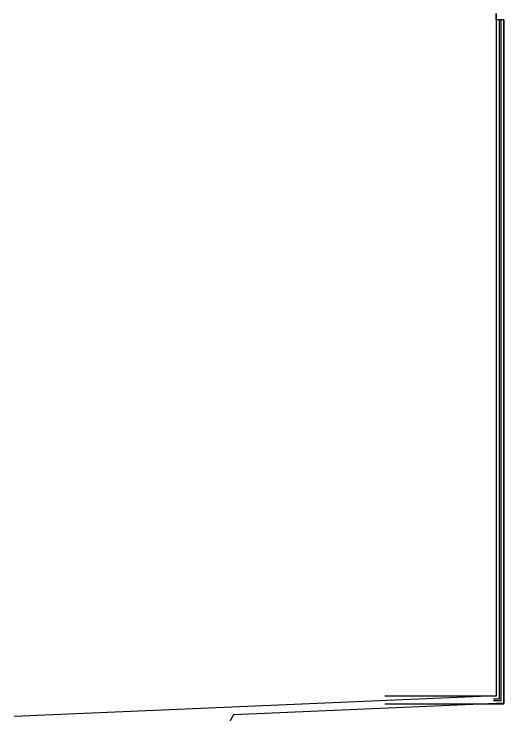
# Model space of a CAD drawing. Header units: inches. Extents: x -219 to 4035, y -10 to 4981.
# Drawn here: x 290 to 919, y 1334 to 2234 of the extents above; entities that cross this region are included whole.
import ezdxf

# ---------------------------------------------------------------- set-up
doc = ezdxf.new("R2010")
doc.units = ezdxf.units.IN
doc.header["$LTSCALE"] = 48
doc.header["$MEASUREMENT"] = 0
doc.linetypes.add('HIDDEN', pattern=[0.375, 0.25, -0.125])
for name, color, linetype in [('F2-BLDG2', 2, 'HIDDEN'), ('F3-BLDG3', 161, 'CONTINUOUS'), ('F3-BLDG4', 2, 'CONTINUOUS'), ('F5-BLDG4', 2, 'CONTINUOUS'), ('F6-BLDG4', 2, 'CONTINUOUS')]:
    doc.layers.add(name, color=color, linetype=linetype)

msp = doc.modelspace()

# ---------------------------------------------------------------- linework, layer by layer
at = {"layer": 'F2-BLDG2'}
for p, q in [((909, 2234.5), (909, 1820.5)), ((909, 1748.5), (909, 1528.24))]:
    msp.add_line(p, q, dxfattribs=at)
at = {"layer": 'F3-BLDG3'}
for p, q in [((919, 2226.5), (909, 2226.5)), ((909, 2226.5), (909, 1359.1)), ((919, 2226.5), (919, 1349.52)), ((909, 1359.1), (289.99, 1332.6)), ((919, 1349.52), (571.86, 1334.66)), ((571.86, 1334.66), (440.04, 1106.33))]:
    msp.add_line(p, q, dxfattribs=at)
at = {"layer": 'F3-BLDG4'}
for p, q in [((909, 2226.5), (909, 2234.5)), ((913, 2226.5), (913, 1354.5)), ((915, 2226.5), (915, 1352.5)), ((913, 1354.5), (905.5, 1354.5)), ((915, 1352.5), (905.5, 1352.5))]:
    msp.add_line(p, q, dxfattribs=at)
at = {"layer": 'F5-BLDG4'}
for p, q in [((909, 2234.5), (909, 1358.5)), ((919, 2226.5), (909, 2226.5)), ((919, 1348.5), (919, 2226.5)), ((909, 1358.5), (766, 1358.5)), ((766, 1348.5), (919, 1348.5))]:
    msp.add_line(p, q, dxfattribs=at)
at = {"layer": 'F6-BLDG4'}
for p, q in [((909, 2234.5), (909, 1358.5)), ((919, 2226.5), (909, 2226.5)), ((919, 1348.5), (919, 2226.5)), ((909, 1358.5), (766, 1358.5)), ((766, 1348.5), (919, 1348.5))]:
    msp.add_line(p, q, dxfattribs=at)

doc.saveas('drawing.dxf')
